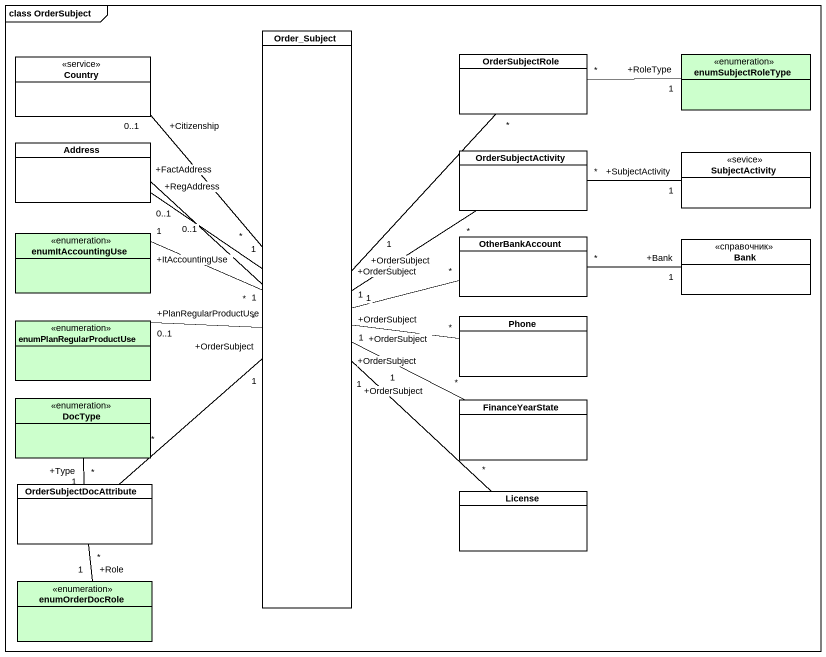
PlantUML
@startuml
mainframe class OrderSubject
hide circle
hide empty members
class Order_Subject
class Country <<service>>
class OrderSubjectRole
enum enumSubjectRoleType #CCFFCC
class Address
class OrderSubjectActivity
class SubjectActivity <<sevice>>
enum enumItAccountingUse #CCFFCC
class OtherBankAccount
class Bank <<справочник>>
enum enumPlanRegularProductUse #CCFFCC
class Phone
enum DocType #CCFFCC
class FinanceYearState
class OrderSubjectDocAttribute
class License
enum enumOrderDocRole #CCFFCC
Order_Subject "*" -up- "+Citizenship\n0..1" Country
Order_Subject "1" -up- "+RegAddress\n0..1" Address
Order_Subject "1" -up- "+FactAddress\n0..1" Address
Order_Subject "*" -left- "+ItAccountingUse\n1" enumItAccountingUse
Order_Subject "*" -left- "+PlanRegularProductUse\n0..1" enumPlanRegularProductUse
OrderSubjectRole "*" -- "+OrderSubject\n1" Order_Subject
OrderSubjectRole "*" -right- "+RoleType\n1" enumSubjectRoleType
OrderSubjectActivity "*" -- "+OrderSubject\n1" Order_Subject
OrderSubjectActivity "*" -right- "+SubjectActivity\n1" SubjectActivity
OtherBankAccount "*" -left- "+OrderSubject\n1" Order_Subject
OtherBankAccount "*" -right- "+Bank\n1" Bank
Phone "*" -left- "+OrderSubject\n1" Order_Subject
FinanceYearState "*" -left- "+OrderSubject\n1" Order_Subject
OrderSubjectDocAttribute "*" -up- "+OrderSubject\n1" Order_Subject
OrderSubjectDocAttribute "*" -up- "+Type\n1" DocType
OrderSubjectDocAttribute "*" -- "+Role\n1" enumOrderDocRole
License "*" -up- "+OrderSubject\n1" Order_Subject
@enduml
